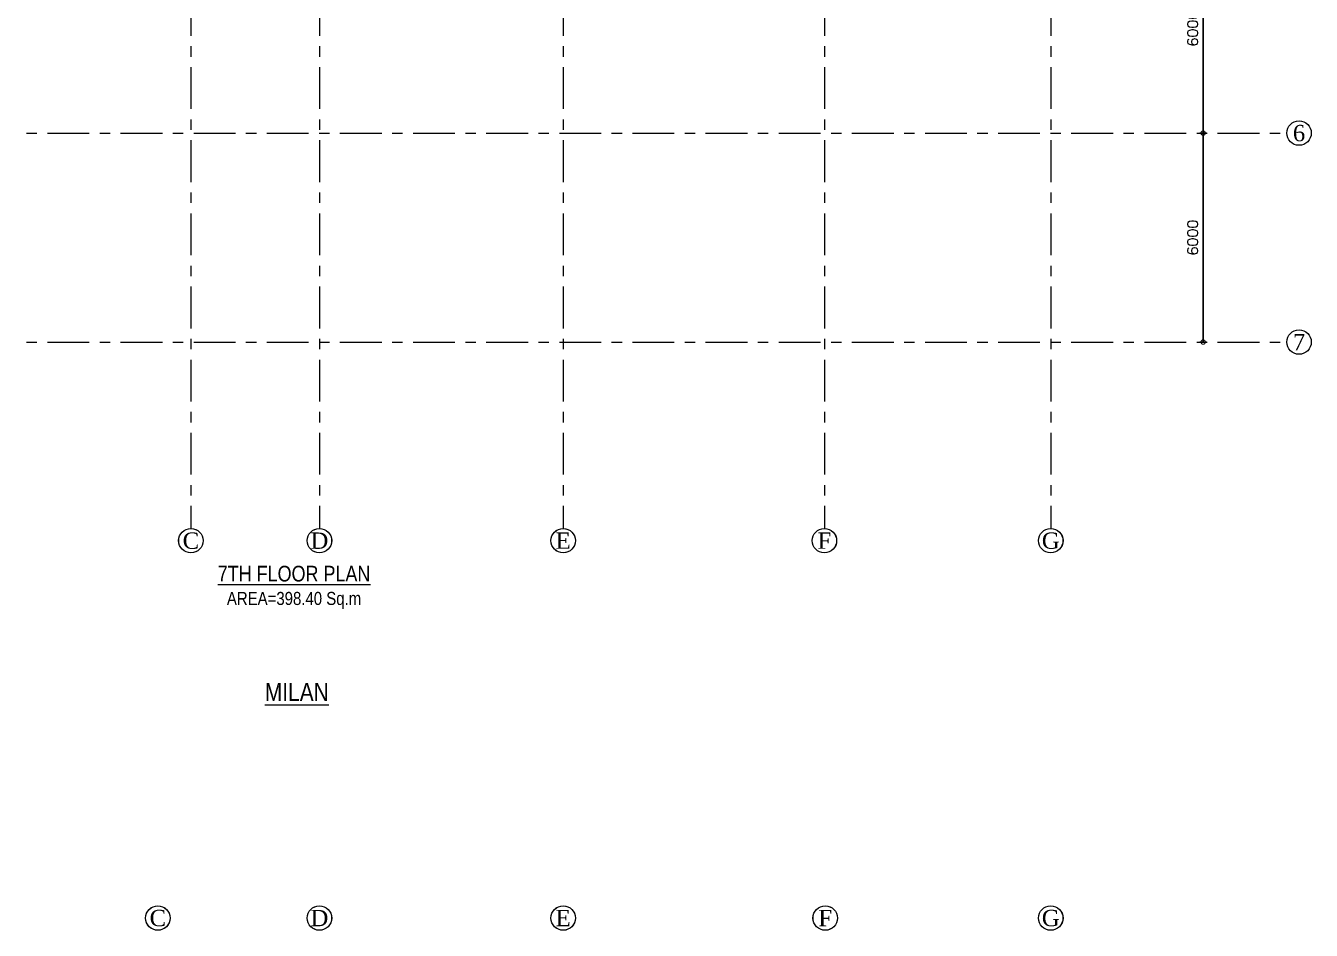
# Model space of a CAD drawing. Header units: millimetres. Extents: x 24487468 to 24959437, y -333213 to 842934.
# Drawn here: x 24724849 to 24761764, y 397792 to 423765 of the extents above; entities that cross this region are included whole.
import ezdxf
from ezdxf.enums import TextEntityAlignment as Align

# ---------------------------------------------------------------- set-up
doc = ezdxf.new("R2010")
doc.units = ezdxf.units.MM
doc.header["$MEASUREMENT"] = 0
doc.header["$PDMODE"] = 3
for name, pattern in [('ACAD_ISO10W100', [18.5, 12, -3, 0.5, -3]), ('BORDERX2', [3.5, 1, -0.5, 1, -0.5, 0, -0.5]), ('Centreline', [21, 12, -3, 3, -3])]:
    doc.linetypes.add(name, pattern=pattern)
doc.layers.get('0').update_dxf_attribs({"lineweight": 5})
doc.layers.add('A-BTEXT', color=57, linetype='Continuous')
for name, color, linetype, lineweight in [('CENLINE', 220, 'ACAD_ISO10W100', 5), ('DIM', 183, 'Continuous', 5), ('GRID', 205, 'BORDERX2', 5), ('p1 plan grid lck', 6, 'Continuous', 5), ('text', 7, 'Continuous', 15)]:
    doc.layers.add(name, color=color, linetype=linetype, lineweight=lineweight)
doc.styles.add('arial', font='times.ttf')
doc.styles.add('ROMANS', font='romans__.ttf')
doc.dimstyles.new('DIM100', dxfattribs={"dimtxt": 300, "dimasz": 250, "dimexe": 100, "dimexo": 100, "dimgap": 150, "dimtad": 1, "dimdec": 0, "dimrnd": 5, "dimzin": 0, "dimdsep": 46, "dimtxsty": 'ROMANS', "dimblk": 'DOTSMALL', "dimcen": 0.09, "dimclrd": 256, "dimclre": 256, "dimclrt": 7, "dimadec": 0, "dimazin": 0, "dimtfac": 1, "dimtdec": 0, "dimtix": 1, "dimtofl": 0, "dimtmove": 1, "dimatfit": 3, "dimfxl": 100, "dimfxlon": 1, "dimtolj": 1, "dimtzin": 0, "dimarcsym": 0})

# ---------------------------------------------------------------- blocks, each defined once
blk = doc.blocks.new('grid letter-flat-4-flat-1')
at = {"layer": 'GRID', "linetype": 'Continuous'}
blk.add_circle((0, 374.75), 281.25, dxfattribs=at)
blk = doc.blocks.new('_DotSmall')
at = {"color": 0, "linetype": 'ByBlock', "const_width": 0.5}
blk.add_lwpolyline([(-0.0625, 0, 1), (0.0625, 0, 1)], format="xyb", close=True, dxfattribs=at)
blk = doc.blocks.new('*D135')
at = {"layer": 'Defpoints', "color": 0, "ltscale": 100, "transparency": 16777216}
for p in [(24754631, 426682), (24754282, 420682), (24758659, 420682)]:
    blk.add_point(p, dxfattribs=at)
at = {"layer": 'DIM', "lineweight": -2, "ltscale": 100, "transparency": 16777216}
for p, q in [((24758559, 426682), (24758759, 426682)), ((24758659, 426682), (24758659, 420682)), ((24758559, 420682), (24758759, 420682))]:
    blk.add_line(p, q, dxfattribs=at)
at = {"layer": 'DIM', "lineweight": -2, "ltscale": 100, "transparency": 16777216, "xscale": 250, "yscale": 250, "zscale": 250}
for p, rotation in [((24758659, 426682), 90), ((24758659, 420682), 270)]:
    blk.add_blockref('_DotSmall', p, dxfattribs=dict(at, rotation=rotation))
at = {"layer": 'DIM', "color": 7, "ltscale": 100, "transparency": 16777216, "insert": (24758358, 423682), "char_height": 300, "attachment_point": 5, "rotation": 90, "style": 'ROMANS'}
blk.add_mtext('\\A1;6000', dxfattribs=at)
blk = doc.blocks.new('*D136')
at = {"layer": 'Defpoints', "color": 0, "ltscale": 100, "transparency": 16777216}
for p in [(24754282, 420682), (24754282, 414683), (24758659, 414683)]:
    blk.add_point(p, dxfattribs=at)
at = {"layer": 'DIM', "lineweight": -2, "ltscale": 100, "transparency": 16777216}
for p, q in [((24758559, 420682), (24758759, 420682)), ((24758659, 420682), (24758659, 414683)), ((24758559, 414683), (24758759, 414683))]:
    blk.add_line(p, q, dxfattribs=at)
at = {"layer": 'DIM', "lineweight": -2, "ltscale": 100, "transparency": 16777216, "xscale": 250, "yscale": 250, "zscale": 250}
for p, rotation in [((24758659, 420682), 90), ((24758659, 414683), 270)]:
    blk.add_blockref('_DotSmall', p, dxfattribs=dict(at, rotation=rotation))
at = {"layer": 'DIM', "color": 7, "ltscale": 100, "transparency": 16777216, "insert": (24758358, 417682), "char_height": 300, "attachment_point": 5, "rotation": 90, "style": 'ROMANS'}
blk.add_mtext('\\A1;6000', dxfattribs=at)

msp = doc.modelspace()

# ---------------------------------------------------------------- linework, layer by layer
at = {"layer": 'p1 plan grid lck', "linetype": 'Centreline', "ltscale": 100}
for p, q in [((24729594.3, 456175.4), (24729594.3, 409328.4)), ((24733282.6, 456175.4), (24733282.6, 409328.4)), ((24740282.6, 456175.4), (24740282.6, 409328.4)), ((24747783.1, 456175.4), (24747783.1, 409328.4)), ((24754281.9, 456175.4), (24754281.9, 409328.4)), ((24708672.7, 420682.5), (24761060.9, 420682.5)), ((24708672.7, 414682.5), (24761060.9, 414682.5))]:
    msp.add_line(p, q, dxfattribs=at)

# ---------------------------------------------------------------- block references
at = {"layer": 'CENLINE'}
ref = msp.add_blockref('grid letter-flat-4-flat-1', (24761412.5, 420214.4), dxfattribs=dict(at, xscale=1.25, yscale=1.25, zscale=25.4))
ref.add_attrib('GRID_LETTER', '6', dxfattribs={"layer": 'A-BTEXT', "linetype": 'Continuous', "height": 468.7, "style": 'arial'}).set_placement((24761412.5, 420683.1), align=Align.MIDDLE_CENTER)
ref = msp.add_blockref('grid letter-flat-4-flat-1', (24761412.5, 420214.4), dxfattribs=dict(at, xscale=1.25, yscale=1.25, zscale=25.4))
ref.add_attrib('GRID_LETTER', '6', dxfattribs={"layer": 'A-BTEXT', "linetype": 'Continuous', "height": 468.7, "style": 'arial'}).set_placement((24761412.5, 420683.1), align=Align.MIDDLE_CENTER)
ref = msp.add_blockref('grid letter-flat-4-flat-1', (24761412.5, 414214.4), dxfattribs=dict(at, xscale=1.25, yscale=1.25, zscale=25.4))
ref.add_attrib('GRID_LETTER', '7', dxfattribs={"layer": 'A-BTEXT', "linetype": 'Continuous', "height": 468.7, "style": 'arial'}).set_placement((24761412.5, 414683.1), align=Align.MIDDLE_CENTER)
ref = msp.add_blockref('grid letter-flat-4-flat-1', (24761412.5, 414214.4), dxfattribs=dict(at, xscale=1.25, yscale=1.25, zscale=25.4))
ref.add_attrib('GRID_LETTER', '7', dxfattribs={"layer": 'A-BTEXT', "linetype": 'Continuous', "height": 468.7, "style": 'arial'}).set_placement((24761412.5, 414683.1), align=Align.MIDDLE_CENTER)
ref = msp.add_blockref('grid letter-flat-4-flat-1', (24729591.5, 408511.1), dxfattribs=dict(at, xscale=1.25, yscale=1.25, zscale=25.4))
ref.add_attrib('GRID_LETTER', 'C', dxfattribs={"layer": 'A-BTEXT', "linetype": 'Continuous', "height": 468.7, "style": 'arial'}).set_placement((24729591.5, 408979.8), align=Align.MIDDLE_CENTER)
ref = msp.add_blockref('grid letter-flat-4-flat-1', (24729593, 408511.1), dxfattribs=dict(at, xscale=1.25, yscale=1.25, zscale=25.4))
ref.add_attrib('GRID_LETTER', 'C', dxfattribs={"layer": 'A-BTEXT', "linetype": 'Continuous', "height": 468.7, "style": 'arial'}).set_placement((24729593, 408979.8), align=Align.MIDDLE_CENTER)
ref = msp.add_blockref('grid letter-flat-4-flat-1', (24733281.5, 408511.1), dxfattribs=dict(at, xscale=1.25, yscale=1.25, zscale=25.4))
ref.add_attrib('GRID_LETTER', 'D', dxfattribs={"layer": 'A-BTEXT', "linetype": 'Continuous', "height": 468.7, "style": 'arial'}).set_placement((24733281.5, 408979.8), align=Align.MIDDLE_CENTER)
ref = msp.add_blockref('grid letter-flat-4-flat-1', (24733283.1, 408511.1), dxfattribs=dict(at, xscale=1.25, yscale=1.25, zscale=25.4))
ref.add_attrib('GRID_LETTER', 'D', dxfattribs={"layer": 'A-BTEXT', "linetype": 'Continuous', "height": 468.7, "style": 'arial'}).set_placement((24733283.1, 408979.8), align=Align.MIDDLE_CENTER)
ref = msp.add_blockref('grid letter-flat-4-flat-1', (24740281.5, 408511.1), dxfattribs=dict(at, xscale=1.25, yscale=1.25, zscale=25.4))
ref.add_attrib('GRID_LETTER', 'E', dxfattribs={"layer": 'A-BTEXT', "linetype": 'Continuous', "height": 468.7, "style": 'arial'}).set_placement((24740281.5, 408979.8), align=Align.MIDDLE_CENTER)
ref = msp.add_blockref('grid letter-flat-4-flat-1', (24740283.1, 408511.1), dxfattribs=dict(at, xscale=1.25, yscale=1.25, zscale=25.4))
ref.add_attrib('GRID_LETTER', 'E', dxfattribs={"layer": 'A-BTEXT', "linetype": 'Continuous', "height": 468.7, "style": 'arial'}).set_placement((24740283.1, 408979.8), align=Align.MIDDLE_CENTER)
ref = msp.add_blockref('grid letter-flat-4-flat-1', (24747781.5, 408511.1), dxfattribs=dict(at, xscale=1.25, yscale=1.25, zscale=25.4))
ref.add_attrib('GRID_LETTER', 'F', dxfattribs={"layer": 'A-BTEXT', "linetype": 'Continuous', "height": 468.7, "style": 'arial'}).set_placement((24747781.5, 408979.8), align=Align.MIDDLE_CENTER)
ref = msp.add_blockref('grid letter-flat-4-flat-1', (24747783.1, 408511.1), dxfattribs=dict(at, xscale=1.25, yscale=1.25, zscale=25.4))
ref.add_attrib('GRID_LETTER', 'F', dxfattribs={"layer": 'A-BTEXT', "linetype": 'Continuous', "height": 468.7, "style": 'arial'}).set_placement((24747783.1, 408979.8), align=Align.MIDDLE_CENTER)
ref = msp.add_blockref('grid letter-flat-4-flat-1', (24754281.5, 408511.1), dxfattribs=dict(at, xscale=1.25, yscale=1.25, zscale=25.4))
ref.add_attrib('GRID_LETTER', 'G', dxfattribs={"layer": 'A-BTEXT', "linetype": 'Continuous', "height": 468.7, "style": 'arial'}).set_placement((24754281.5, 408979.8), align=Align.MIDDLE_CENTER)
ref = msp.add_blockref('grid letter-flat-4-flat-1', (24754283.1, 408511.1), dxfattribs=dict(at, xscale=1.25, yscale=1.25, zscale=25.4))
ref.add_attrib('GRID_LETTER', 'G', dxfattribs={"layer": 'A-BTEXT', "linetype": 'Continuous', "height": 468.7, "style": 'arial'}).set_placement((24754283.1, 408979.8), align=Align.MIDDLE_CENTER)
ref = msp.add_blockref('grid letter-flat-4-flat-1', (24728641.8, 397675.2), dxfattribs=dict(at, xscale=1.25, yscale=1.25, zscale=25.4))
ref.add_attrib('GRID_LETTER', 'C', dxfattribs={"layer": 'A-BTEXT', "linetype": 'Continuous', "height": 468.7, "style": 'arial'}).set_placement((24728641.8, 398144), align=Align.MIDDLE_CENTER)
ref = msp.add_blockref('grid letter-flat-4-flat-1', (24728643.4, 397675.2), dxfattribs=dict(at, xscale=1.25, yscale=1.25, zscale=25.4))
ref.add_attrib('GRID_LETTER', 'C', dxfattribs={"layer": 'A-BTEXT', "linetype": 'Continuous', "height": 468.7, "style": 'arial'}).set_placement((24728643.4, 398144), align=Align.MIDDLE_CENTER)
ref = msp.add_blockref('grid letter-flat-4-flat-1', (24733281.5, 397675.2), dxfattribs=dict(at, xscale=1.25, yscale=1.25, zscale=25.4))
ref.add_attrib('GRID_LETTER', 'D', dxfattribs={"layer": 'A-BTEXT', "linetype": 'Continuous', "height": 468.7, "style": 'arial'}).set_placement((24733281.5, 398144), align=Align.MIDDLE_CENTER)
ref = msp.add_blockref('grid letter-flat-4-flat-1', (24733281.5, 397675.2), dxfattribs=dict(at, xscale=1.25, yscale=1.25, zscale=25.4))
ref.add_attrib('GRID_LETTER', 'D', dxfattribs={"layer": 'A-BTEXT', "linetype": 'Continuous', "height": 468.7, "style": 'arial'}).set_placement((24733281.5, 398144), align=Align.MIDDLE_CENTER)
ref = msp.add_blockref('grid letter-flat-4-flat-1', (24733283.1, 397675.2), dxfattribs=dict(at, xscale=1.25, yscale=1.25, zscale=25.4))
ref.add_attrib('GRID_LETTER', 'D', dxfattribs={"layer": 'A-BTEXT', "linetype": 'Continuous', "height": 468.7, "style": 'arial'}).set_placement((24733283.1, 398144), align=Align.MIDDLE_CENTER)
ref = msp.add_blockref('grid letter-flat-4-flat-1', (24733283.1, 397675.2), dxfattribs=dict(at, xscale=1.25, yscale=1.25, zscale=25.4))
ref.add_attrib('GRID_LETTER', 'D', dxfattribs={"layer": 'A-BTEXT', "linetype": 'Continuous', "height": 468.7, "style": 'arial'}).set_placement((24733283.1, 398144), align=Align.MIDDLE_CENTER)
ref = msp.add_blockref('grid letter-flat-4-flat-1', (24740281.5, 397675.2), dxfattribs=dict(at, xscale=1.25, yscale=1.25, zscale=25.4))
ref.add_attrib('GRID_LETTER', 'E', dxfattribs={"layer": 'A-BTEXT', "linetype": 'Continuous', "height": 468.7, "style": 'arial'}).set_placement((24740281.5, 398144), align=Align.MIDDLE_CENTER)
ref = msp.add_blockref('grid letter-flat-4-flat-1', (24740281.5, 397675.2), dxfattribs=dict(at, xscale=1.25, yscale=1.25, zscale=25.4))
ref.add_attrib('GRID_LETTER', 'E', dxfattribs={"layer": 'A-BTEXT', "linetype": 'Continuous', "height": 468.7, "style": 'arial'}).set_placement((24740281.5, 398144), align=Align.MIDDLE_CENTER)
ref = msp.add_blockref('grid letter-flat-4-flat-1', (24740283.1, 397675.2), dxfattribs=dict(at, xscale=1.25, yscale=1.25, zscale=25.4))
ref.add_attrib('GRID_LETTER', 'E', dxfattribs={"layer": 'A-BTEXT', "linetype": 'Continuous', "height": 468.7, "style": 'arial'}).set_placement((24740283.1, 398144), align=Align.MIDDLE_CENTER)
ref = msp.add_blockref('grid letter-flat-4-flat-1', (24740283.1, 397675.2), dxfattribs=dict(at, xscale=1.25, yscale=1.25, zscale=25.4))
ref.add_attrib('GRID_LETTER', 'E', dxfattribs={"layer": 'A-BTEXT', "linetype": 'Continuous', "height": 468.7, "style": 'arial'}).set_placement((24740283.1, 398144), align=Align.MIDDLE_CENTER)
ref = msp.add_blockref('grid letter-flat-4-flat-1', (24747806.5, 397675.2), dxfattribs=dict(at, xscale=1.25, yscale=1.25, zscale=25.4))
ref.add_attrib('GRID_LETTER', 'F', dxfattribs={"layer": 'A-BTEXT', "linetype": 'Continuous', "height": 468.7, "style": 'arial'}).set_placement((24747806.5, 398144), align=Align.MIDDLE_CENTER)
ref = msp.add_blockref('grid letter-flat-4-flat-1', (24747806.5, 397675.2), dxfattribs=dict(at, xscale=1.25, yscale=1.25, zscale=25.4))
ref.add_attrib('GRID_LETTER', 'F', dxfattribs={"layer": 'A-BTEXT', "linetype": 'Continuous', "height": 468.7, "style": 'arial'}).set_placement((24747806.5, 398144), align=Align.MIDDLE_CENTER)
ref = msp.add_blockref('grid letter-flat-4-flat-1', (24747808.1, 397675.2), dxfattribs=dict(at, xscale=1.25, yscale=1.25, zscale=25.4))
ref.add_attrib('GRID_LETTER', 'F', dxfattribs={"layer": 'A-BTEXT', "linetype": 'Continuous', "height": 468.7, "style": 'arial'}).set_placement((24747808.1, 398144), align=Align.MIDDLE_CENTER)
ref = msp.add_blockref('grid letter-flat-4-flat-1', (24747808.1, 397675.2), dxfattribs=dict(at, xscale=1.25, yscale=1.25, zscale=25.4))
ref.add_attrib('GRID_LETTER', 'F', dxfattribs={"layer": 'A-BTEXT', "linetype": 'Continuous', "height": 468.7, "style": 'arial'}).set_placement((24747808.1, 398144), align=Align.MIDDLE_CENTER)
ref = msp.add_blockref('grid letter-flat-4-flat-1', (24754281.5, 397675.2), dxfattribs=dict(at, xscale=1.25, yscale=1.25, zscale=25.4))
ref.add_attrib('GRID_LETTER', 'G', dxfattribs={"layer": 'A-BTEXT', "linetype": 'Continuous', "height": 468.7, "style": 'arial'}).set_placement((24754281.5, 398144), align=Align.MIDDLE_CENTER)
ref = msp.add_blockref('grid letter-flat-4-flat-1', (24754281.5, 397675.2), dxfattribs=dict(at, xscale=1.25, yscale=1.25, zscale=25.4))
ref.add_attrib('GRID_LETTER', 'G', dxfattribs={"layer": 'A-BTEXT', "linetype": 'Continuous', "height": 468.7, "style": 'arial'}).set_placement((24754281.5, 398144), align=Align.MIDDLE_CENTER)
ref = msp.add_blockref('grid letter-flat-4-flat-1', (24754283.1, 397675.2), dxfattribs=dict(at, xscale=1.25, yscale=1.25, zscale=25.4))
ref.add_attrib('GRID_LETTER', 'G', dxfattribs={"layer": 'A-BTEXT', "linetype": 'Continuous', "height": 468.7, "style": 'arial'}).set_placement((24754283.1, 398144), align=Align.MIDDLE_CENTER)
ref = msp.add_blockref('grid letter-flat-4-flat-1', (24754283.1, 397675.2), dxfattribs=dict(at, xscale=1.25, yscale=1.25, zscale=25.4))
ref.add_attrib('GRID_LETTER', 'G', dxfattribs={"layer": 'A-BTEXT', "linetype": 'Continuous', "height": 468.7, "style": 'arial'}).set_placement((24754283.1, 398144), align=Align.MIDDLE_CENTER)

# ---------------------------------------------------------------- texts
at = {"layer": 'text', "linetype": 'Continuous', "ltscale": 30, "insert": (24732553.7, 407638.7), "char_height": 450, "width": 21041.396, "attachment_point": 5, "style": 'arial'}
msp.add_mtext('\\A1;{\\fTechnic|b0|i0|c2|p2;\\L7TH FLOOR PLAN\\P\\H0.83333x;\\lAREA=398.40 Sq.m}', dxfattribs=at)
at = {"layer": 'text', "color": 2, "linetype": 'Continuous', "ltscale": 30, "insert": (24732633.3, 404633.9), "char_height": 450, "width": 6301.716, "attachment_point": 5, "style": 'arial'}
msp.add_mtext('{\\fTechnic|b0|i0|c2|p2;\\H1.1667x;\\LMILAN}', dxfattribs=at)

# ---------------------------------------------------------------- dimensions: what is measured, and where the dimension line sits
at = {"layer": 'DIM', "ltscale": 100}
for base, p1, p2, picture, middle in [((24758659, 420682.5), (24754631.5, 426682.5), (24754282.5, 420682.5), '*D135', (24758357.6, 423682.5)), ((24758659, 414682.5), (24754282.5, 420682.5), (24754282.5, 414682.5), '*D136', (24758357.6, 417682.5))]:
    dim = msp.add_linear_dim(base=base, p1=p1, p2=p2, angle=90, dimstyle='DIM100', dxfattribs=at)
    dim.commit()
    dim.dimension.update_dxf_attribs({"geometry": picture, "text_midpoint": middle})

doc.saveas('drawing.dxf')
